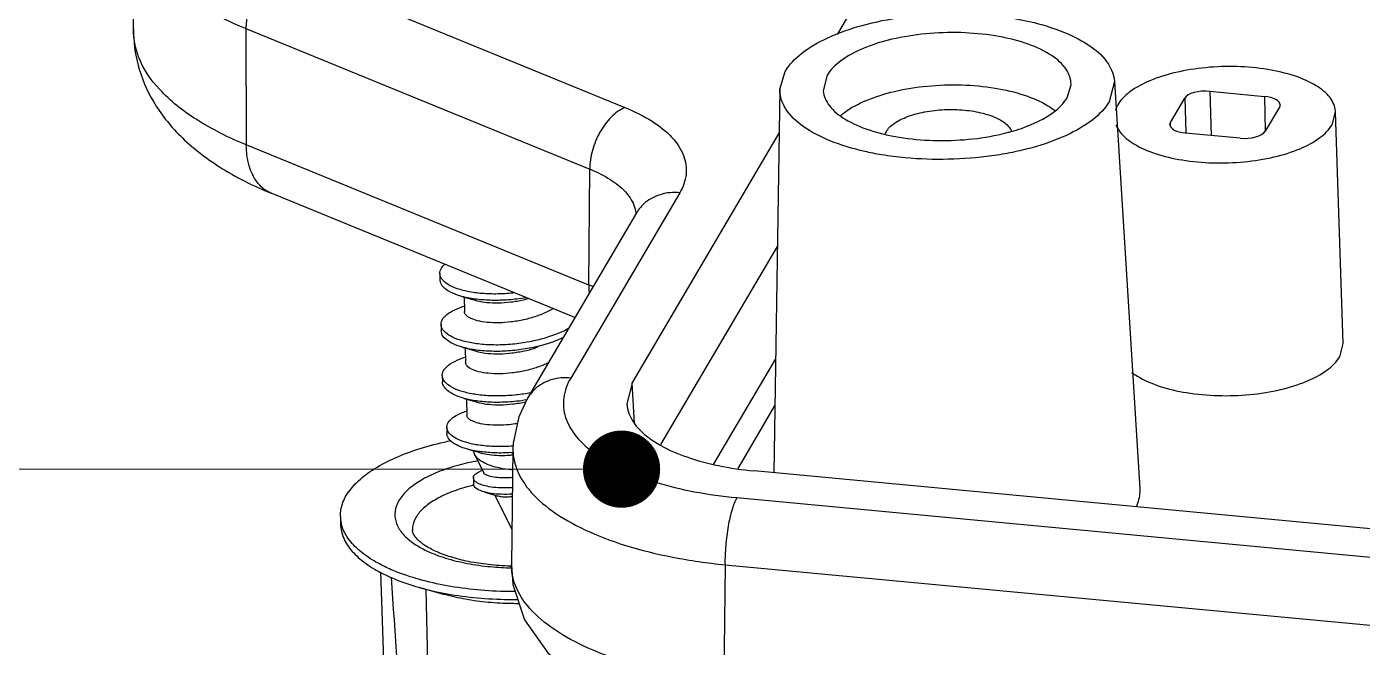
# Model space of a CAD drawing. Header units: millimetres. Extents: x 1690 to 2009, y -242 to -21.
# Drawn here: x 1715.92 to 1741.86, y -206.77 to -194.72 of the extents above; entities that cross this region are included whole.
import ezdxf

# ---------------------------------------------------------------- set-up
doc = ezdxf.new("R2010")
doc.units = ezdxf.units.MM
doc.layers.add('02___PRT_ALL_AXES', color=7, linetype='Continuous')
doc.layers.add('3_ALL_AXES', color=7, linetype='Continuous')
doc.layers.add('from', color=7, linetype='Continuous', lineweight=13)
doc.styles.add('宋体', font='SimSun.ttf')
doc.dimstyles.new('YanXiu', dxfattribs={"dimscale": 1.5, "dimtxt": 2.5, "dimasz": 2.2, "dimexe": 0.65, "dimexo": 0.65, "dimgap": 0.5, "dimtad": 1, "dimdsep": 46, "dimtxsty": '宋体', "dimcen": 0, "dimclrd": 3, "dimclre": 3, "dimclrt": 3, "dimazin": 2, "dimtfac": 1, "dimtofl": 0, "dimtmove": 0, "dimatfit": 3, "dimfxl": 1, "dimlwd": 5, "dimlwe": 5, "dimarcsym": 0})

# ---------------------------------------------------------------- blocks, each defined once
blk = doc.blocks.new('u40')
at = {"color": 7, "linetype": 'Continuous'}
for p, q in [((-89.216, 41.883), (-86.975, 45.694)), ((-102.89, 41.98), (-102.878, 44.22)), ((-100.024, 43.196), (-93.346, 40.464)), ((-100.704, 41.996), (-94.026, 39.264)), ((-100.704, 41.996), (-100.697, 39.736)), ((-90.334, 40.817), (-90.23, 41.164)), ((-89.415, 41.088), (-89.49, 40.787)), ((-90.334, 40.817), (-90.448, 33.368)), ((-84.754, 40.651), (-84.678, 40.9)), ((-83.836, 40.969), (-83.939, 40.575)), ((-83.836, 40.969), (-83.344, 33.058)), ((-81.983, 40.777), (-80.918, 40.677)), ((-81.983, 40.777), (-81.957, 39.92)), ((-82.746, 40.174), (-82.47, 40.643)), ((-82.47, 40.643), (-82.45, 39.968)), ((-80.918, 40.677), (-80.91, 40.002)), ((-80.631, 40.47), (-80.907, 40.002)), ((-80.619, 40.515), (-80.631, 40.47)), ((-79.608, 40.127), (-79.539, 40.377)), ((-79.39, 35.877), (-79.539, 40.376)), ((-93.202, 35.11), (-90.347, 39.962)), ((-82.758, 40.127), (-82.746, 40.174)), ((-82.743, 40.091), (-82.746, 40.174)), ((-81.394, 39.867), (-82.459, 39.967)), ((-94.046, 37.015), (-100.697, 39.736)), ((-94.046, 37.015), (-94.026, 39.264)), ((-94.314, 36.384), (-100.213, 38.797)), ((-92.279, 38.807), (-94.396, 35.209)), ((-93.119, 38.414), (-95.237, 34.815)), ((-92.643, 33.916), (-90.381, 37.762)), ((-96.937, 37.238), (-96.935, 37.115)), ((-96.462, 36.603), (-96.507, 36.589)), ((-96.914, 36.248), (-96.911, 36.124)), ((-79.46, 35.622), (-79.39, 35.877)), ((-96.439, 35.613), (-96.483, 35.598)), ((-91.621, 33.528), (-90.414, 35.58)), ((-96.891, 35.258), (-96.888, 35.134)), ((-93.202, 35.11), (-93.306, 34.709)), ((-93.155, 34.334), (-93.202, 35.11)), ((-96.415, 34.566), (-96.458, 34.551)), ((-90.428, 34.684), (-91.151, 33.454)), ((-96.804, 34.252), (-96.801, 34.128)), ((-96.201, 33.772), (-96.133, 33.752)), ((-95.518, 33.837), (-95.545, 31.58)), ((-96.286, 33.269), (-96.283, 33.145)), ((-96.107, 33.414), (-96.148, 33.398)), ((-19.215, 26.691), (-90.835, 33.405)), ((-95.869, 32.935), (-95.832, 32.923)), ((-91.169, 32.885), (-19.496, 26.166)), ((-95.545, 31.58), (-95.545, 31.583)), ((-91.399, 31.582), (-91.426, 29.322)), ((-91.399, 31.582), (-19.726, 24.863))]:
    blk.add_line(p, q, dxfattribs=at)
for points in [[(-96.512, 36.794), (-96.422, 36.769), (-96.321, 36.74), (-96.253, 36.72)], [(-96.488, 35.804), (-96.399, 35.779), (-96.298, 35.75), (-96.23, 35.73)], [(-96.465, 34.814), (-96.376, 34.788), (-96.275, 34.76), (-96.207, 34.74)], [(-95.237, 34.815), (-95.406, 34.455), (-95.514, 33.941), (-95.518, 33.836)], [(-96.395, 33.826), (-96.304, 33.801), (-96.201, 33.772)], [(-96.076, 32.996), (-95.977, 32.968), (-95.869, 32.935)], [(-95.545, 31.583), (-95.517, 31.197), (-95.295, 30.513), (-94.839, 29.871), (-94.152, 29.318), (-93.249, 28.88), (-92.167, 28.575), (-91.189, 28.432)]]:
    blk.add_lwpolyline(points, dxfattribs=at)
for centre, radius, start, end in [((-83.326, 40.256), 0.515, 149.5185, 162.5978), ((-88.02, 39.845), 0.291, 149.5704, 158.2707), ((-86.984, 44.075), 4.236, 283.2449, 284.5603), ((-86.917, 43.818), 3.97, 284.5625, 285.7487), ((-96.671, 37.291), 0.278, 215.7769, 216.931), ((-95.162, 34.22), 3.01, 66.5431, 68.2401), ((-92.374, 37.019), 1.672, 180.1171, 185.0633), ((-95.779, 37.191), 3.439, 273.7177, 274.3425), ((-95.756, 36.091), 2.386, 274.5252, 275.6811)]:
    blk.add_arc(centre, radius, start, end, dxfattribs=at)
for centre, ratio, start_param, end_param in [((-82.083, 40.606), 0.435093, 1.307273, 2.877994), ((-81.018, 40.506), 0.435059, -0.002161, 1.307101), ((-82.359, 40.138), 0.435059, -3.133589, -1.834492), ((-81.294, 40.038), 0.435093, -1.834319, -0.263599)]:
    blk.add_ellipse(centre, major_axis=(0.4, 0.009), ratio=ratio, start_param=start_param, end_param=end_param, dxfattribs=at)
for points, start_tangent, end_tangent in [([(-102.877, 44.22), (-102.778, 43.692), (-102.372, 43.062), (-101.671, 42.488), (-100.704, 41.996)], (0.000016, -1), (0.925561, -0.378598)), ([(-100.024, 43.196), (-100.236, 43.055), (-100.426, 42.842), (-100.576, 42.577), (-100.671, 42.286), (-100.704, 41.996)], (-0.907933, -0.419116), (0.003003, -0.999995)), ([(-90.23, 41.164), (-89.912, 41.513), (-89.401, 41.817), (-88.733, 42.057), (-87.952, 42.216), (-87.112, 42.283), (-86.27, 42.254), (-85.483, 42.131), (-84.806, 41.921), (-84.284, 41.64), (-83.953, 41.306), (-83.836, 40.969)], (0.507097, 0.861889), (0.06582, -0.997831)), ([(-102.89, 41.98), (-102.798, 41.276), (-102.503, 40.581), (-101.983, 39.916), (-101.221, 39.312), (-100.213, 38.797)], (-0.005657, -0.999984), (0.925561, -0.378598)), ([(-100.697, 39.736), (-101.672, 40.233), (-102.38, 40.812), (-102.79, 41.448), (-102.89, 41.98)], (-0.925561, 0.378598), (-0.000016, 1)), ([(-84.678, 40.9), (-84.679, 40.949), (-84.798, 41.241), (-85.101, 41.501), (-85.569, 41.712), (-86.153, 41.853), (-86.821, 41.916), (-87.501, 41.893), (-88.156, 41.787), (-88.718, 41.608), (-89.151, 41.368), (-89.415, 41.088)], (0.042152, 0.999111), (-0.507097, -0.861889)), ([(-79.539, 40.377), (-79.54, 40.393), (-79.647, 40.654), (-79.918, 40.886), (-80.336, 41.075), (-80.857, 41.201), (-81.453, 41.257), (-82.061, 41.236), (-82.645, 41.142), (-83.147, 40.982), (-83.534, 40.767), (-83.581, 40.73)], (-0.02741, 0.999624), (-0.771244, -0.63654)), ([(-88.36, 39.544), (-88.685, 39.608), (-89.363, 39.818), (-89.885, 40.099), (-90.216, 40.433), (-90.334, 40.796), (-90.334, 40.817)], (-0.986363, 0.164584), (0.017172, 0.999853)), ([(-89.49, 40.787), (-89.371, 40.498), (-89.068, 40.238), (-88.6, 40.027), (-88.016, 39.886)], (0.07952, -0.996833), (0.986931, -0.161145)), ([(-89.148, 40.31), (-89.078, 40.366), (-88.655, 40.6), (-88.107, 40.775), (-87.468, 40.879), (-86.804, 40.901), (-86.152, 40.84), (-85.582, 40.702), (-85.126, 40.496), (-84.991, 40.403)], (0.75883, 0.651288), (0.786335, -0.617801)), ([(-83.581, 40.73), (-83.769, 40.517)], (-0.771244, -0.63654), (-0.507097, -0.861889)), ([(-85.839, 39.996), (-85.451, 40.131), (-85.018, 40.371), (-84.754, 40.651)], (0.962434, 0.271516), (0.507097, 0.861889)), ([(-83.939, 40.575), (-84.257, 40.226), (-84.768, 39.922), (-85.436, 39.682), (-85.816, 39.591)], (-0.507097, -0.861889), (-0.979901, -0.199485)), ([(-93.346, 40.464), (-93.608, 40.276), (-93.829, 39.983), (-93.975, 39.628), (-94.026, 39.264)], (-0.907933, -0.419115), (0.003003, -0.999995)), ([(-93.346, 40.464), (-92.816, 40.194), (-92.429, 39.879), (-92.206, 39.531), (-92.155, 39.168), (-92.279, 38.807)], (0.92551, -0.378724), (-0.506818, -0.862053)), ([(-88.271, 39.993), (-88.116, 40.151), (-87.854, 40.285), (-87.521, 40.376), (-87.136, 40.421), (-86.748, 40.412), (-86.391, 40.351), (-86.095, 40.243), (-85.899, 40.102), (-85.836, 40.01)], (0.507097, 0.861889), (0.428067, -0.903747)), ([(-88.016, 39.886), (-87.348, 39.823), (-86.668, 39.845), (-86.013, 39.952)], (0.986931, -0.161145), (0.973368, 0.229246)), ([(-83.807, 40.125), (-83.73, 39.99), (-83.459, 39.758), (-83.042, 39.569), (-82.52, 39.443), (-81.924, 39.388), (-81.316, 39.408), (-80.732, 39.502), (-80.23, 39.662), (-79.844, 39.877), (-79.608, 40.127)], (0.371047, -0.928614), (0.507097, 0.861889)), ([(-100.213, 38.798), (-100.247, 38.812), (-100.487, 39.012), (-100.642, 39.331), (-100.697, 39.736)], (-0.926824, 0.375495), (-0.003003, 0.999995)), ([(-85.816, 39.591), (-86.217, 39.523), (-87.057, 39.456), (-87.899, 39.485), (-88.36, 39.544)], (-0.979901, -0.199485), (-0.986363, 0.164584)), ([(-94.026, 39.264), (-93.627, 39.063), (-93.338, 38.828), (-93.171, 38.568), (-93.133, 38.411)], (0.927613, -0.373544), (0.103163, -0.994664)), ([(-92.279, 38.807), (-92.642, 38.775), (-92.948, 38.615), (-93.119, 38.414)], (-0.995635, 0.093332), (-0.508277, -0.861193)), ([(-96.937, 37.238), (-96.908, 37.341), (-96.839, 37.42)], (-0.015074, 0.999886), (0.762505, 0.646982)), ([(-96.897, 37.129), (-96.937, 37.231), (-96.937, 37.238)], (-0.584603, 0.81132), (-0.015074, 0.999886)), ([(-96.512, 36.794), (-96.596, 36.82), (-96.776, 36.903), (-96.891, 37.001), (-96.934, 37.108), (-96.935, 37.115)], (-0.963371, 0.268171), (-0.015074, 0.999886)), ([(-95.485, 36.862), (-95.77, 36.842), (-96.082, 36.847), (-96.363, 36.883), (-96.599, 36.944), (-96.779, 37.026), (-96.893, 37.124)], (-0.993743, -0.111693), (-0.600828, 0.799379)), ([(-96.913, 36.248), (-96.906, 36.305), (-96.834, 36.413), (-96.693, 36.511), (-96.507, 36.589)], (-0.021321, 0.999773), (0.95003, 0.312158)), ([(-95.264, 36.769), (-95.438, 36.743), (-95.767, 36.718), (-96.079, 36.724), (-96.36, 36.759), (-96.512, 36.794)], (-0.984698, -0.174271), (-0.963371, 0.268171)), ([(-96.253, 36.72), (-96.215, 36.71), (-96.025, 36.678), (-95.801, 36.669), (-95.561, 36.686), (-95.314, 36.728), (-95.218, 36.751)], (0.957807, -0.287413), (0.965902, 0.25891)), ([(-94.741, 36.556), (-94.842, 36.5), (-95.062, 36.408), (-95.306, 36.339), (-95.554, 36.297), (-95.794, 36.281), (-96.018, 36.29), (-96.207, 36.322), (-96.347, 36.371), (-96.433, 36.434), (-96.46, 36.498)], (-0.854314, -0.519757), (-0.04328, 0.999063)), ([(-96.88, 36.147), (-96.905, 36.196), (-96.913, 36.248)], (-0.563507, 0.826111), (-0.021321, 0.999773)), ([(-96.488, 35.804), (-96.686, 35.876), (-96.828, 35.968), (-96.902, 36.072), (-96.91, 36.125)], (-0.963544, 0.26755), (-0.021321, 0.999773)), ([(-94.437, 36.169), (-94.657, 36.067), (-94.958, 35.967), (-95.281, 35.897), (-95.611, 35.858), (-95.932, 35.851), (-96.228, 35.875), (-96.484, 35.926), (-96.689, 36), (-96.831, 36.092), (-96.88, 36.147)], (-0.879881, -0.475195), (-0.563507, 0.826111)), ([(-94.808, 35.887), (-94.955, 35.843), (-95.278, 35.773), (-95.608, 35.734), (-95.929, 35.727), (-96.225, 35.751), (-96.481, 35.802), (-96.488, 35.804)], (-0.949892, -0.312578), (-0.963544, 0.26755)), ([(-96.23, 35.73), (-96.193, 35.72), (-96.004, 35.688), (-95.78, 35.679), (-95.54, 35.695), (-95.292, 35.738), (-95.048, 35.806), (-95.043, 35.808)], (0.957836, -0.287316), (0.944358, 0.328921)), ([(-94.539, 35.993), (-94.654, 35.943), (-94.808, 35.887)], (-0.906491, -0.422225), (-0.949892, -0.312578)), ([(-96.891, 35.258), (-96.891, 35.27), (-96.849, 35.379), (-96.737, 35.481), (-96.558, 35.572), (-96.484, 35.598)], (-0.035882, 0.999356), (0.949717, 0.313108)), ([(-83.494, 35.316), (-83.39, 35.246), (-82.964, 35.053), (-82.432, 34.925), (-81.823, 34.868), (-81.203, 34.888), (-80.607, 34.985), (-80.095, 35.148), (-79.701, 35.367), (-79.46, 35.622)], (0.802073, -0.597226), (0.507097, 0.861889)), ([(-94.831, 35.504), (-95.039, 35.418), (-95.284, 35.349), (-95.534, 35.307), (-95.773, 35.291), (-95.997, 35.3), (-96.186, 35.332), (-96.325, 35.382), (-96.41, 35.444), (-96.437, 35.508)], (-0.897543, -0.440927), (-0.043582, 0.99905)), ([(-96.86, 35.162), (-96.891, 35.258)], (-0.526646, 0.850085), (-0.035882, 0.999356)), ([(-96.465, 34.813), (-96.585, 34.853), (-96.754, 34.938), (-96.857, 35.038), (-96.888, 35.134)], (-0.963555, 0.267509), (-0.035882, 0.999356)), ([(-95.173, 34.922), (-95.451, 34.88), (-95.778, 34.86), (-96.086, 34.871), (-96.36, 34.911), (-96.588, 34.976), (-96.757, 35.062), (-96.86, 35.162)], (-0.982078, -0.188476), (-0.526646, 0.850085)), ([(-94.396, 35.209), (-94.759, 35.177), (-95.065, 35.017), (-95.236, 34.816)], (-0.995635, 0.093332), (-0.508278, -0.861193)), ([(-94.396, 35.209), (-94.532, 34.828), (-94.496, 34.445), (-94.289, 34.076), (-93.918, 33.735), (-93.398, 33.434), (-92.749, 33.186), (-91.996, 33.001), (-91.169, 32.885)], (-0.506872, -0.862022), (0.995629, -0.093401)), ([(-95.249, 34.784), (-95.449, 34.756), (-95.775, 34.736), (-96.083, 34.747), (-96.357, 34.787), (-96.465, 34.813)], (-0.986274, -0.165119), (-0.963555, 0.267509)), ([(-96.803, 34.252), (-96.798, 34.295), (-96.74, 34.392), (-96.619, 34.481), (-96.458, 34.551)], (-0.03007, 0.999548), (0.946038, 0.324057)), ([(-96.207, 34.74), (-96.172, 34.73), (-95.983, 34.698), (-95.759, 34.689), (-95.52, 34.705), (-95.27, 34.747)], (0.957865, -0.28722), (0.976117, 0.217245)), ([(-93.306, 34.709), (-93.296, 34.628), (-93.244, 34.469), (-93.152, 34.315), (-93.021, 34.168), (-92.851, 34.028), (-92.645, 33.898), (-92.142, 33.675), (-91.526, 33.507), (-90.835, 33.405)], (0.062172, -0.998065), (0.995635, -0.093332)), ([(-96.768, 34.154), (-96.792, 34.196), (-96.803, 34.252)], (-0.583274, 0.812276), (-0.03007, 0.999548)), ([(-95.433, 34.322), (-95.59, 34.302), (-95.815, 34.291), (-96.02, 34.302), (-96.188, 34.331), (-96.313, 34.375), (-96.39, 34.431), (-96.413, 34.484)], (-0.987617, -0.156887), (-0.055053, 0.998483)), ([(-96.395, 33.826), (-96.579, 33.892), (-96.716, 33.977), (-96.789, 34.072), (-96.8, 34.128)], (-0.964452, 0.264258), (-0.03007, 0.999548)), ([(-95.516, 33.886), (-95.559, 33.883), (-95.865, 33.877), (-96.145, 33.9), (-96.388, 33.947), (-96.582, 34.016), (-96.719, 34.101), (-96.768, 34.154)], (-0.996999, -0.077411), (-0.583274, 0.812276)), ([(-95.556, 33.759), (-95.862, 33.754), (-96.143, 33.776), (-96.386, 33.823), (-96.395, 33.826)], (-0.997896, -0.06484), (-0.964452, 0.264258)), ([(-95.523, 33.427), (-95.606, 33.433), (-95.819, 33.468), (-96.002, 33.525), (-96.146, 33.601), (-96.241, 33.69), (-96.262, 33.724)], (-0.998177, 0.060354), (-0.446163, 0.894952)), ([(-96.133, 33.752), (-95.98, 33.721), (-95.786, 33.706), (-95.567, 33.713)], (0.959621, -0.281295), (0.996883, 0.078888)), ([(-95.518, 33.836), (-95.465, 33.496), (-95.212, 33.047), (-94.759, 32.631), (-94.124, 32.263), (-93.331, 31.959), (-92.411, 31.729), (-91.399, 31.582)], (-0.00665, -0.999978), (0.995208, -0.097777)), ([(-96.285, 33.269), (-96.281, 33.297), (-96.236, 33.351), (-96.148, 33.398)], (-0.027658, 0.999617), (0.932924, 0.360073)), ([(-96.228, 33.184), (-96.279, 33.239), (-96.285, 33.269)], (-0.826237, 0.563323), (-0.027658, 0.999617)), ([(-95.525, 33.275), (-95.596, 33.27), (-95.78, 33.271), (-95.928, 33.29), (-96.03, 33.323), (-96.082, 33.364), (-96.083, 33.367)], (-0.996187, -0.087239), (-0.307845, 0.951436)), ([(-96.076, 32.996), (-96.125, 33.012), (-96.225, 33.06), (-96.276, 33.116), (-96.282, 33.145)], (-0.96251, 0.271247), (-0.027658, 0.999617)), ([(-95.527, 33.078), (-95.589, 33.075), (-95.802, 33.077), (-95.985, 33.098), (-96.128, 33.135), (-96.228, 33.184)], (-0.997975, -0.0636), (-0.826237, 0.563323)), ([(-95.529, 32.954), (-95.587, 32.951), (-95.799, 32.953), (-95.982, 32.974), (-96.076, 32.996)], (-0.998088, -0.061815), (-0.96251, 0.271247)), ([(-83.344, 33.057), (-83.343, 32.997), (-83.415, 32.703)], (0.068357, -0.997661), (-0.420192, -0.907435)), ([(-95.832, 32.923), (-95.826, 32.922), (-95.743, 32.907), (-95.626, 32.903), (-95.529, 32.908)], (0.978839, -0.204634), (0.996065, 0.088627)), ([(-91.169, 32.885), (-91.262, 32.658), (-91.338, 32.332), (-91.386, 31.955), (-91.399, 31.582)], (-0.507097, -0.861889), (0.015932, -0.999873)), ([(-91.426, 29.322), (-92.438, 29.47), (-93.358, 29.702), (-94.151, 30.007), (-94.786, 30.375), (-95.238, 30.791), (-95.492, 31.239), (-95.545, 31.58)], (-0.994989, 0.09998), (0.007672, 0.999971))]:
    blk.add_spline(points, degree=3, dxfattribs=dict(at, start_tangent=start_tangent, end_tangent=end_tangent))
at = {"layer": '02___PRT_ALL_AXES', "color": 7, "linetype": 'Continuous'}
for p, q in [((-98.87, 32.52), (-98.866, 32.366)), ((-98.092, 31.442), (-98.025, 29.541)), ((-95.548, 31.522), (-95.541, 31.522)), ((-97.346, 31.144), (-96.871, 31.01)), ((-97.163, 29.404), (-97.203, 31.104))]:
    blk.add_line(p, q, dxfattribs=at)
for centre, radius, start, end in [((-98.183, 32.536), 0.687, 181.3, 192.1969), ((-98.189, 32.535), 0.68, 192.2327, 193.7951), ((-95.43, 36.879), 5.324, 268.4478, 268.7636), ((1290.088, 129.271), 1391.425, 184.03586, 184.172741)]:
    blk.add_arc(centre, radius, start, end, dxfattribs=at)
for points, start_tangent, end_tangent in [([(-98.757, 32.925), (-98.552, 33.18), (-98.248, 33.42), (-97.856, 33.635), (-97.386, 33.819), (-96.854, 33.965), (-96.726, 33.993)], (0.507097, 0.861889), (0.979439, 0.201739)), ([(-96.199, 33.599), (-96.59, 33.511), (-96.984, 33.378), (-97.314, 33.215), (-97.567, 33.029), (-97.733, 32.829)], (-0.983873, -0.178869), (-0.507097, -0.861889)), ([(-96.279, 33.127), (-96.412, 33.093), (-96.753, 32.979), (-97.038, 32.838), (-97.258, 32.678), (-97.403, 32.503)], (-0.973355, -0.229303), (-0.507097, -0.861889)), ([(-98.869, 32.521), (-98.858, 32.66), (-98.757, 32.925)], (-0.023068, 0.999734), (0.507097, 0.861889)), ([(-97.733, 32.829), (-97.808, 32.62), (-97.789, 32.408), (-97.675, 32.204), (-97.47, 32.015), (-97.183, 31.849), (-96.825, 31.712), (-96.409, 31.609), (-95.951, 31.545), (-95.548, 31.522)], (-0.507097, -0.861889), (0.999809, -0.019542)), ([(-97.403, 32.503), (-97.468, 32.32), (-97.471, 32.25)], (-0.507097, -0.861889), (0.043759, -0.999042)), ([(-98.866, 32.366), (-98.85, 32.234), (-98.738, 31.972), (-98.522, 31.725), (-98.209, 31.499), (-97.917, 31.349)], (0.023263, -0.999729), (0.912438, -0.409215)), ([(-98.079, 31.58), (-98.214, 31.655), (-98.527, 31.881), (-98.742, 32.129), (-98.85, 32.373)], (-0.887976, 0.45989), (-0.238401, 0.971167)), ([(-95.574, 31.556), (-95.992, 31.585), (-96.382, 31.645), (-96.727, 31.733), (-97.012, 31.84), (-97.228, 31.958), (-97.372, 32.073), (-97.449, 32.175), (-97.471, 32.25)], (-0.999633, 0.027089), (-0.041223, 0.99915)), ([(-95.474, 31.061), (-95.607, 31.061), (-96.217, 31.094), (-96.799, 31.173), (-97.336, 31.296), (-97.813, 31.458), (-98.079, 31.58)], (-0.999999, -0.001049), (-0.887976, 0.45989)), ([(-97.917, 31.349), (-97.808, 31.302), (-97.346, 31.144)], (0.912438, -0.409215), (0.962111, -0.27266)), ([(-97.346, 31.144), (-97.332, 31.14), (-96.795, 31.018), (-96.213, 30.939), (-95.604, 30.907), (-95.424, 30.906)], (0.962111, -0.27266), (0.999977, 0.006757)), ([(-95.398, 30.826), (-95.54, 30.827), (-95.998, 30.852), (-96.437, 30.911), (-96.842, 31.002), (-96.871, 31.01)], (-0.999984, -0.005687), (-0.962122, 0.27262))]:
    blk.add_spline(points, degree=3, dxfattribs=dict(at, start_tangent=start_tangent, end_tangent=end_tangent))
at = {"layer": '3_ALL_AXES', "color": 7, "linetype": 'Continuous'}
for p, q in [((-96.467, 36.781), (-96.46, 36.498)), ((-96.443, 35.791), (-96.437, 35.508)), ((-96.42, 34.801), (-96.413, 34.484)), ((-96.262, 33.724), (-96.084, 33.367)), ((-95.869, 32.935), (-95.537, 32.269))]:
    blk.add_line(p, q, dxfattribs=at)
blk.add_arc((-95.016, 34.345), 1.392, 203.1997, 206.4909, dxfattribs=at)
at = {"layer": 'from', "color": 4}
blk.add_leader([(-93.408, 33.439), (-114.271, 33.439)], dimstyle='YanXiu', override={"dimasz": 1, "dimldrblk": 'Dot'}, dxfattribs=at)

msp = doc.modelspace()

# ---------------------------------------------------------------- block references
msp.add_blockref('u40', (1820.885, -236.748))

doc.saveas('drawing.dxf')
